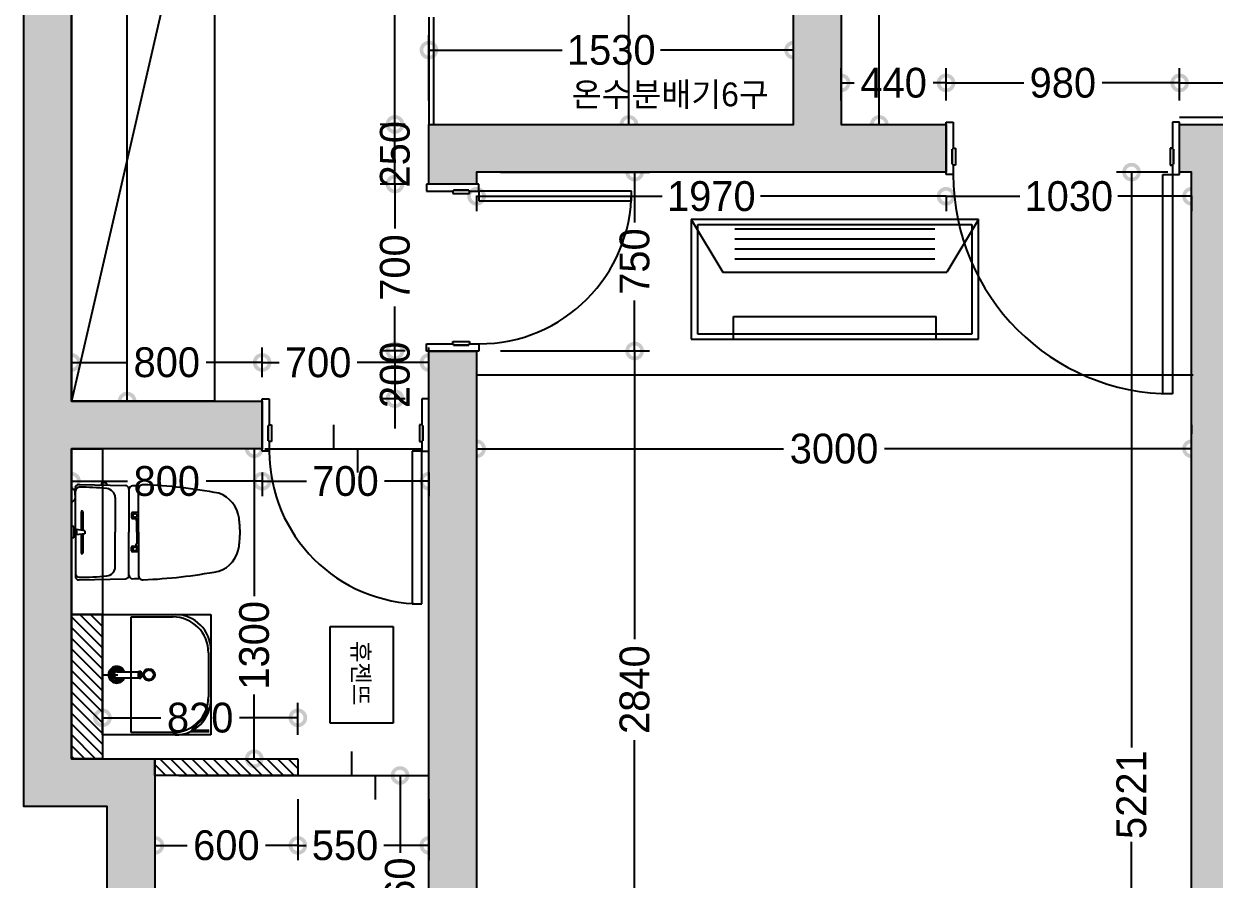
# Model space of a CAD drawing. Header units: millimetres. Extents: x 43335 to 261478, y -4312 to 41218.
# Drawn here: x 181901 to 186896, y 1235 to 4822 of the extents above; entities that cross this region are included whole.
import ezdxf

# ---------------------------------------------------------------- set-up
doc = ezdxf.new("R2010")
doc.units = ezdxf.units.MM
doc.layers.add('S-DIM', color=7, linetype='Continuous')
doc.layers.add('인테리어_해치_벽체', color=8, linetype='Continuous')
doc.styles.add('스타일1', font='HANDotum.ttf')
doc.styles.add('코레일둥고', font='HANDotum.ttf')
doc.dimstyles.new('50', dxfattribs={"dimscale": 50, "dimtxt": 2.5, "dimasz": 2.5, "dimexe": 1.25, "dimexo": 2, "dimtad": 0, "dimdec": 0, "dimtxsty": '스타일1', "dimblk": 'DOTSMALL', "dimcen": 2.5, "dimclrd": 1, "dimclre": 1, "dimclrt": 2, "dimadec": 0, "dimazin": 0, "dimtfac": 1, "dimtdec": 0, "dimtix": 1, "dimtmove": 0, "dimatfit": 3, "dimldrblk": 'DOTSMALL', "dimfxl": 1.25, "dimarcsym": 0})

# ---------------------------------------------------------------- blocks, each defined once
blk = doc.blocks.new('_DOTSMALL')
at = {"color": 0, "linetype": 'ByBlock', "const_width": 0.5}
blk.add_lwpolyline([(-0.0625, 0, 1), (0.0625, 0, 1)], format="xyb", close=True, dxfattribs=at)
blk = doc.blocks.new('*D687')
at = {"layer": 'Defpoints', "color": 0, "transparency": 16777216}
for p in [(184244.7, 5749.6), (184439.7, 5749.6), (184244.7, 4399.6)]:
    blk.add_point(p, dxfattribs=at)
at = {"layer": 'S-DIM', "color": 1, "lineweight": -2, "transparency": 16777216}
for p, q in [((184344.7, 5749.6), (184502.2, 5749.6)), ((184439.7, 5749.6), (184439.7, 5280.6)), ((184439.7, 4399.6), (184439.7, 4868.6)), ((184344.7, 4399.6), (184502.2, 4399.6))]:
    blk.add_line(p, q, dxfattribs=at)
at = {"layer": 'S-DIM', "color": 1, "lineweight": -2, "transparency": 16777216, "xscale": 125, "yscale": 125, "zscale": 125}
for p, rotation in [((184439.7, 5749.6), 90), ((184439.7, 4399.6), 270)]:
    blk.add_blockref('_DOTSMALL', p, dxfattribs=dict(at, rotation=rotation))
at = {"layer": 'S-DIM', "color": 2, "transparency": 16777216, "insert": (184439.7, 5074.6), "char_height": 125, "attachment_point": 5, "rotation": 90, "style": '스타일1'}
blk.add_mtext('1350', dxfattribs=at)
blk = doc.blocks.new('*D688')
at = {"layer": 'Defpoints', "color": 0, "transparency": 16777216}
for p in [(183800.5, 3039.6), (183800.5, 3039.6), (186800.5, 3039.6)]:
    blk.add_point(p, dxfattribs=at)
at = {"layer": 'S-DIM', "color": 1, "lineweight": -2, "transparency": 16777216}
for p, q in [((183800.5, 3139.6), (183800.5, 3102.1)), ((186800.5, 3139.6), (186800.5, 3102.1)), ((183800.5, 3039.6), (185088.8, 3039.6)), ((186800.5, 3039.6), (185512.2, 3039.6))]:
    blk.add_line(p, q, dxfattribs=at)
at = {"layer": 'S-DIM', "color": 1, "lineweight": -2, "transparency": 16777216, "xscale": 125, "yscale": 125, "zscale": 125, "rotation": 180}
blk.add_blockref('_DOTSMALL', (183800.5, 3039.6), dxfattribs=at)
at = {"layer": 'S-DIM', "color": 1, "lineweight": -2, "transparency": 16777216, "xscale": 125, "yscale": 125, "zscale": 125}
blk.add_blockref('_DOTSMALL', (186800.5, 3039.6), dxfattribs=at)
at = {"layer": 'S-DIM', "color": 2, "transparency": 16777216, "insert": (185300.5, 3039.6), "char_height": 125, "attachment_point": 5, "style": '스타일1'}
blk.add_mtext('3000', dxfattribs=at)
blk = doc.blocks.new('*D708')
at = {"layer": 'Defpoints', "color": 0, "transparency": 16777216}
for p in [(185330.5, 5739.6), (185330.5, 4399.6), (185490.2, 4399.6)]:
    blk.add_point(p, dxfattribs=at)
at = {"layer": 'S-DIM', "color": 1, "lineweight": -2, "transparency": 16777216}
for p, q in [((185430.5, 5739.6), (185552.7, 5739.6)), ((185490.2, 5739.6), (185490.2, 5275.6)), ((185490.2, 4399.6), (185490.2, 4863.6)), ((185430.5, 4399.6), (185552.7, 4399.6))]:
    blk.add_line(p, q, dxfattribs=at)
at = {"layer": 'S-DIM', "color": 1, "lineweight": -2, "transparency": 16777216, "xscale": 125, "yscale": 125, "zscale": 125}
for p, rotation in [((185490.2, 5739.6), 90), ((185490.2, 4399.6), 270)]:
    blk.add_blockref('_DOTSMALL', p, dxfattribs=dict(at, rotation=rotation))
at = {"layer": 'S-DIM', "color": 2, "transparency": 16777216, "insert": (185490.2, 5069.6), "char_height": 125, "attachment_point": 5, "rotation": 90, "style": '스타일1'}
blk.add_mtext('1340', dxfattribs=at)
blk = doc.blocks.new('*D709')
at = {"layer": 'Defpoints', "color": 0, "transparency": 16777216}
for p in [(185770.5, 4573.8), (185330.5, 4399.6), (185770.5, 4399.6)]:
    blk.add_point(p, dxfattribs=at)
at = {"layer": 'S-DIM', "color": 1, "lineweight": -2, "transparency": 16777216}
for p, q in [((185330.5, 4499.6), (185330.5, 4636.3)), ((185770.5, 4499.6), (185770.5, 4636.3)), ((185330.5, 4573.8), (185384.8, 4573.8)), ((185770.5, 4573.8), (185716.2, 4573.8))]:
    blk.add_line(p, q, dxfattribs=at)
at = {"layer": 'S-DIM', "color": 1, "lineweight": -2, "transparency": 16777216, "xscale": 125, "yscale": 125, "zscale": 125, "rotation": 180}
blk.add_blockref('_DOTSMALL', (185330.5, 4573.8), dxfattribs=at)
at = {"layer": 'S-DIM', "color": 1, "lineweight": -2, "transparency": 16777216, "xscale": 125, "yscale": 125, "zscale": 125}
blk.add_blockref('_DOTSMALL', (185770.5, 4573.8), dxfattribs=at)
at = {"layer": 'S-DIM', "color": 2, "transparency": 16777216, "insert": (185550.5, 4573.8), "char_height": 125, "attachment_point": 5, "style": '스타일1'}
blk.add_mtext('440', dxfattribs=at)
blk = doc.blocks.new('*D710')
at = {"layer": 'Defpoints', "color": 0, "transparency": 16777216}
for p in [(186750.5, 4573.8), (185770.5, 4399.6), (186750.5, 4399.6)]:
    blk.add_point(p, dxfattribs=at)
at = {"layer": 'S-DIM', "color": 1, "lineweight": -2, "transparency": 16777216}
for p, q in [((185770.5, 4499.6), (185770.5, 4636.3)), ((186750.5, 4499.6), (186750.5, 4636.3)), ((185770.5, 4573.8), (186096.3, 4573.8)), ((186750.5, 4573.8), (186424.8, 4573.8))]:
    blk.add_line(p, q, dxfattribs=at)
at = {"layer": 'S-DIM', "color": 1, "lineweight": -2, "transparency": 16777216, "xscale": 125, "yscale": 125, "zscale": 125, "rotation": 180}
blk.add_blockref('_DOTSMALL', (185770.5, 4573.8), dxfattribs=at)
at = {"layer": 'S-DIM', "color": 1, "lineweight": -2, "transparency": 16777216, "xscale": 125, "yscale": 125, "zscale": 125}
blk.add_blockref('_DOTSMALL', (186750.5, 4573.8), dxfattribs=at)
at = {"layer": 'S-DIM', "color": 2, "transparency": 16777216, "insert": (186260.5, 4573.8), "char_height": 125, "attachment_point": 5, "style": '스타일1'}
blk.add_mtext('980', dxfattribs=at)
blk = doc.blocks.new('*D711')
at = {"layer": 'Defpoints', "color": 0, "transparency": 16777216}
for p in [(189300.5, 4573.8), (186750.5, 4399.6), (189300.5, 4399.6)]:
    blk.add_point(p, dxfattribs=at)
at = {"layer": 'S-DIM', "color": 1, "lineweight": -2, "transparency": 16777216}
for p, q in [((186750.5, 4499.6), (186750.5, 4636.3)), ((189300.5, 4499.6), (189300.5, 4636.3)), ((186750.5, 4573.8), (187814.2, 4573.8)), ((189300.5, 4573.8), (188236.9, 4573.8))]:
    blk.add_line(p, q, dxfattribs=at)
at = {"layer": 'S-DIM', "color": 1, "lineweight": -2, "transparency": 16777216, "xscale": 125, "yscale": 125, "zscale": 125, "rotation": 180}
blk.add_blockref('_DOTSMALL', (186750.5, 4573.8), dxfattribs=at)
at = {"layer": 'S-DIM', "color": 1, "lineweight": -2, "transparency": 16777216, "xscale": 125, "yscale": 125, "zscale": 125}
blk.add_blockref('_DOTSMALL', (189300.5, 4573.8), dxfattribs=at)
at = {"layer": 'S-DIM', "color": 2, "transparency": 16777216, "insert": (188025.5, 4573.8), "char_height": 125, "attachment_point": 5, "style": '스타일1'}
blk.add_mtext('2550', dxfattribs=at)
blk = doc.blocks.new('*D723')
at = {"layer": 'Defpoints', "color": 0, "transparency": 16777216}
for p in [(183800.5, 4199.6), (185770.5, 4199.6), (185770.5, 4098.4)]:
    blk.add_point(p, dxfattribs=at)
at = {"layer": 'S-DIM', "color": 1, "lineweight": -2, "transparency": 16777216}
for p, q in [((183800.5, 4099.6), (183800.5, 4035.9)), ((183800.5, 4098.4), (184579.5, 4098.4)), ((185770.5, 4098.4), (184991.5, 4098.4)), ((185770.5, 4099.6), (185770.5, 4035.9))]:
    blk.add_line(p, q, dxfattribs=at)
at = {"layer": 'S-DIM', "color": 1, "lineweight": -2, "transparency": 16777216, "xscale": 125, "yscale": 125, "zscale": 125, "rotation": 180}
blk.add_blockref('_DOTSMALL', (183800.5, 4098.4), dxfattribs=at)
at = {"layer": 'S-DIM', "color": 1, "lineweight": -2, "transparency": 16777216, "xscale": 125, "yscale": 125, "zscale": 125}
blk.add_blockref('_DOTSMALL', (185770.5, 4098.4), dxfattribs=at)
at = {"layer": 'S-DIM', "color": 2, "transparency": 16777216, "insert": (184785.5, 4098.4), "char_height": 125, "attachment_point": 5, "style": '스타일1'}
blk.add_mtext('1970', dxfattribs=at)
blk = doc.blocks.new('*D724')
at = {"layer": 'Defpoints', "color": 0, "transparency": 16777216}
for p in [(185770.5, 4199.6), (186800.5, 4199.6), (186800.5, 4098.4)]:
    blk.add_point(p, dxfattribs=at)
at = {"layer": 'S-DIM', "color": 1, "lineweight": -2, "transparency": 16777216}
for p, q in [((185770.5, 4099.6), (185770.5, 4035.9)), ((185770.5, 4098.4), (186079.5, 4098.4)), ((186800.5, 4098.4), (186491.5, 4098.4)), ((186800.5, 4099.6), (186800.5, 4035.9))]:
    blk.add_line(p, q, dxfattribs=at)
at = {"layer": 'S-DIM', "color": 1, "lineweight": -2, "transparency": 16777216, "xscale": 125, "yscale": 125, "zscale": 125, "rotation": 180}
blk.add_blockref('_DOTSMALL', (185770.5, 4098.4), dxfattribs=at)
at = {"layer": 'S-DIM', "color": 1, "lineweight": -2, "transparency": 16777216, "xscale": 125, "yscale": 125, "zscale": 125}
blk.add_blockref('_DOTSMALL', (186800.5, 4098.4), dxfattribs=at)
at = {"layer": 'S-DIM', "color": 2, "transparency": 16777216, "insert": (186285.5, 4098.4), "char_height": 125, "attachment_point": 5, "style": '스타일1'}
blk.add_mtext('1030', dxfattribs=at)
blk = doc.blocks.new('*D728')
at = {"layer": 'Defpoints', "color": 0, "transparency": 16777216}
for p in [(183800.5, 3449.6), (183800.5, 609.6), (184463.7, 609.6)]:
    blk.add_point(p, dxfattribs=at)
at = {"layer": 'S-DIM', "color": 1, "lineweight": -2, "transparency": 16777216}
for p, q in [((183900.5, 3449.6), (184526.2, 3449.6)), ((184463.7, 3449.6), (184463.7, 2240.9)), ((184463.7, 609.6), (184463.7, 1818.2)), ((183900.5, 609.6), (184526.2, 609.6))]:
    blk.add_line(p, q, dxfattribs=at)
at = {"layer": 'S-DIM', "color": 1, "lineweight": -2, "transparency": 16777216, "xscale": 125, "yscale": 125, "zscale": 125}
for p, rotation in [((184463.7, 3449.6), 90), ((184463.7, 609.6), 270)]:
    blk.add_blockref('_DOTSMALL', p, dxfattribs=dict(at, rotation=rotation))
at = {"layer": 'S-DIM', "color": 2, "transparency": 16777216, "insert": (184463.7, 2029.6), "char_height": 125, "attachment_point": 5, "rotation": 90, "style": '스타일1'}
blk.add_mtext('2840', dxfattribs=at)
blk = doc.blocks.new('*D730')
at = {"layer": 'Defpoints', "color": 0, "transparency": 16777216}
for p in [(183800.5, 4199.6), (183800.5, 3449.6), (184463.7, 3449.6)]:
    blk.add_point(p, dxfattribs=at)
at = {"layer": 'S-DIM', "color": 1, "lineweight": -2, "transparency": 16777216}
for p, q in [((183900.5, 4199.6), (184526.2, 4199.6)), ((184463.7, 4199.6), (184463.7, 3988.4)), ((184463.7, 3449.6), (184463.7, 3660.7)), ((183900.5, 3449.6), (184526.2, 3449.6))]:
    blk.add_line(p, q, dxfattribs=at)
at = {"layer": 'S-DIM', "color": 1, "lineweight": -2, "transparency": 16777216, "xscale": 125, "yscale": 125, "zscale": 125}
for p, rotation in [((184463.7, 4199.6), 90), ((184463.7, 3449.6), 270)]:
    blk.add_blockref('_DOTSMALL', p, dxfattribs=dict(at, rotation=rotation))
at = {"layer": 'S-DIM', "color": 2, "transparency": 16777216, "insert": (184463.7, 3824.6), "char_height": 125, "attachment_point": 5, "rotation": 90, "style": '스타일1'}
blk.add_mtext('750', dxfattribs=at)
blk = doc.blocks.new('*D731')
at = {"layer": 'Defpoints', "color": 0, "transparency": 16777216}
for p in [(186548.7, 4199.6), (186800.5, 4199.6), (186800.5, -1021.6)]:
    blk.add_point(p, dxfattribs=at)
at = {"layer": 'S-DIM', "color": 1, "lineweight": -2, "transparency": 16777216}
for p, q in [((186700.5, 4199.6), (186486.2, 4199.6)), ((186548.7, 4199.6), (186548.7, 1787)), ((186548.7, -1021.6), (186548.7, 1391)), ((186700.5, -1021.6), (186486.2, -1021.6))]:
    blk.add_line(p, q, dxfattribs=at)
at = {"layer": 'S-DIM', "color": 1, "lineweight": -2, "transparency": 16777216, "xscale": 125, "yscale": 125, "zscale": 125}
for p, rotation in [((186548.7, 4199.6), 90), ((186548.7, -1021.6), 270)]:
    blk.add_blockref('_DOTSMALL', p, dxfattribs=dict(at, rotation=rotation))
at = {"layer": 'S-DIM', "color": 2, "transparency": 16777216, "insert": (186548.7, 1589), "char_height": 125, "attachment_point": 5, "rotation": 90, "style": '스타일1'}
blk.add_mtext('5221', dxfattribs=at)
blk = doc.blocks.new('*D787')
at = {"layer": 'Defpoints', "color": 0, "transparency": 16777216}
for p in [(185130.5, 4711.5), (183600.5, 4399.6), (185130.5, 4399.6)]:
    blk.add_point(p, dxfattribs=at)
at = {"layer": 'S-DIM', "color": 1, "lineweight": -2, "transparency": 16777216}
for p, q in [((183600.5, 4499.6), (183600.5, 4774)), ((185130.5, 4499.6), (185130.5, 4774)), ((183600.5, 4711.5), (184159.5, 4711.5)), ((185130.5, 4711.5), (184571.5, 4711.5))]:
    blk.add_line(p, q, dxfattribs=at)
at = {"layer": 'S-DIM', "color": 1, "lineweight": -2, "transparency": 16777216, "xscale": 125, "yscale": 125, "zscale": 125, "rotation": 180}
blk.add_blockref('_DOTSMALL', (183600.5, 4711.5), dxfattribs=at)
at = {"layer": 'S-DIM', "color": 1, "lineweight": -2, "transparency": 16777216, "xscale": 125, "yscale": 125, "zscale": 125}
blk.add_blockref('_DOTSMALL', (185130.5, 4711.5), dxfattribs=at)
at = {"layer": 'S-DIM', "color": 2, "transparency": 16777216, "insert": (184365.5, 4711.5), "char_height": 125, "attachment_point": 5, "style": '스타일1'}
blk.add_mtext('1530', dxfattribs=at)
blk = doc.blocks.new('*D739')
at = {"layer": 'Defpoints', "color": 0, "transparency": 16777216}
for p in [(182812.4, 3039.6), (182812.4, 1739.6), (182867.5, 1739.6)]:
    blk.add_point(p, dxfattribs=at)
at = {"layer": 'S-DIM', "color": 1, "lineweight": -2, "transparency": 16777216}
for p, q in [((182867.5, 3039.6), (182867.5, 2421.3)), ((182912.4, 3039.6), (182930, 3039.6)), ((182867.5, 1739.6), (182867.5, 2009.3)), ((182912.4, 1739.6), (182930, 1739.6))]:
    blk.add_line(p, q, dxfattribs=at)
at = {"layer": 'S-DIM', "color": 1, "lineweight": -2, "transparency": 16777216, "xscale": 125, "yscale": 125, "zscale": 125}
for p, rotation in [((182867.5, 3039.6), 90), ((182867.5, 1739.6), 270)]:
    blk.add_blockref('_DOTSMALL', p, dxfattribs=dict(at, rotation=rotation))
at = {"layer": 'S-DIM', "color": 2, "transparency": 16777216, "insert": (182867.5, 2215.3), "char_height": 125, "attachment_point": 5, "rotation": 90, "style": '스타일1'}
blk.add_mtext('1300', dxfattribs=at)
blk = doc.blocks.new('*D788')
at = {"layer": 'Defpoints', "color": 0, "transparency": 16777216}
for p in [(182100.5, 3039.6), (182900.5, 3039.6), (182900.5, 2903.6)]:
    blk.add_point(p, dxfattribs=at)
at = {"layer": 'S-DIM', "color": 1, "lineweight": -2, "transparency": 16777216}
for p, q in [((182100.5, 2939.6), (182100.5, 2841.1)), ((182100.5, 2903.6), (182335.4, 2903.6)), ((182900.5, 2903.6), (182665.6, 2903.6)), ((182900.5, 2939.6), (182900.5, 2841.1))]:
    blk.add_line(p, q, dxfattribs=at)
at = {"layer": 'S-DIM', "color": 1, "lineweight": -2, "transparency": 16777216, "xscale": 125, "yscale": 125, "zscale": 125, "rotation": 180}
blk.add_blockref('_DOTSMALL', (182100.5, 2903.6), dxfattribs=at)
at = {"layer": 'S-DIM', "color": 1, "lineweight": -2, "transparency": 16777216, "xscale": 125, "yscale": 125, "zscale": 125}
blk.add_blockref('_DOTSMALL', (182900.5, 2903.6), dxfattribs=at)
at = {"layer": 'S-DIM', "color": 2, "transparency": 16777216, "insert": (182500.5, 2903.6), "char_height": 125, "attachment_point": 5, "style": '스타일1'}
blk.add_mtext('800', dxfattribs=at)
blk = doc.blocks.new('*D740')
at = {"layer": 'Defpoints', "color": 0, "transparency": 16777216}
for p in [(182900.5, 3039.6), (183600.5, 3039.6), (183600.5, 2903.6)]:
    blk.add_point(p, dxfattribs=at)
at = {"layer": 'S-DIM', "color": 1, "lineweight": -2, "transparency": 16777216}
for p, q in [((182900.5, 2939.6), (182900.5, 2841.1)), ((182900.5, 2903.6), (183086.7, 2903.6)), ((183600.5, 2903.6), (183414.3, 2903.6)), ((183600.5, 2939.6), (183600.5, 2841.1))]:
    blk.add_line(p, q, dxfattribs=at)
at = {"layer": 'S-DIM', "color": 1, "lineweight": -2, "transparency": 16777216, "xscale": 125, "yscale": 125, "zscale": 125, "rotation": 180}
blk.add_blockref('_DOTSMALL', (182900.5, 2903.6), dxfattribs=at)
at = {"layer": 'S-DIM', "color": 1, "lineweight": -2, "transparency": 16777216, "xscale": 125, "yscale": 125, "zscale": 125}
blk.add_blockref('_DOTSMALL', (183600.5, 2903.6), dxfattribs=at)
at = {"layer": 'S-DIM', "color": 2, "transparency": 16777216, "insert": (183250.5, 2903.6), "char_height": 125, "attachment_point": 5, "style": '스타일1'}
blk.add_mtext('700', dxfattribs=at)
blk = doc.blocks.new('*D741')
at = {"layer": 'Defpoints', "color": 0, "transparency": 16777216}
for p in [(182450.5, 1669.6), (183050.5, 1669.6), (183050.5, 1376.4)]:
    blk.add_point(p, dxfattribs=at)
at = {"layer": 'S-DIM', "color": 1, "lineweight": -2, "transparency": 16777216}
for p, q in [((182450.5, 1569.6), (182450.5, 1313.9)), ((183050.5, 1569.6), (183050.5, 1313.9)), ((182450.5, 1376.4), (182586.2, 1376.4)), ((183050.5, 1376.4), (182914.9, 1376.4))]:
    blk.add_line(p, q, dxfattribs=at)
at = {"layer": 'S-DIM', "color": 1, "lineweight": -2, "transparency": 16777216, "xscale": 125, "yscale": 125, "zscale": 125, "rotation": 180}
blk.add_blockref('_DOTSMALL', (182450.5, 1376.4), dxfattribs=at)
at = {"layer": 'S-DIM', "color": 1, "lineweight": -2, "transparency": 16777216, "xscale": 125, "yscale": 125, "zscale": 125}
blk.add_blockref('_DOTSMALL', (183050.5, 1376.4), dxfattribs=at)
at = {"layer": 'S-DIM', "color": 2, "transparency": 16777216, "insert": (182750.5, 1376.4), "char_height": 125, "attachment_point": 5, "style": '스타일1'}
blk.add_mtext('600', dxfattribs=at)
blk = doc.blocks.new('*D742')
at = {"layer": 'Defpoints', "color": 0, "transparency": 16777216}
for p in [(183050.5, 1669.6), (183600.5, 1669.6), (183600.5, 1376.4)]:
    blk.add_point(p, dxfattribs=at)
at = {"layer": 'S-DIM', "color": 1, "lineweight": -2, "transparency": 16777216}
for p, q in [((183050.5, 1569.6), (183050.5, 1313.9)), ((183600.5, 1569.6), (183600.5, 1313.9)), ((183050.5, 1376.4), (183085.2, 1376.4)), ((183600.5, 1376.4), (183411.7, 1376.4))]:
    blk.add_line(p, q, dxfattribs=at)
at = {"layer": 'S-DIM', "color": 1, "lineweight": -2, "transparency": 16777216, "xscale": 125, "yscale": 125, "zscale": 125, "rotation": 180}
blk.add_blockref('_DOTSMALL', (183050.5, 1376.4), dxfattribs=at)
at = {"layer": 'S-DIM', "color": 1, "lineweight": -2, "transparency": 16777216, "xscale": 125, "yscale": 125, "zscale": 125}
blk.add_blockref('_DOTSMALL', (183600.5, 1376.4), dxfattribs=at)
at = {"layer": 'S-DIM', "color": 2, "transparency": 16777216, "insert": (183248.4, 1376.4), "char_height": 125, "attachment_point": 5, "style": '스타일1'}
blk.add_mtext('550', dxfattribs=at)
blk = doc.blocks.new('*D743')
at = {"layer": 'Defpoints', "color": 0, "transparency": 16777216}
for p in [(182450.5, 1669.6), (182450.5, 609.6), (183479.2, 609.6)]:
    blk.add_point(p, dxfattribs=at)
at = {"layer": 'S-DIM', "color": 1, "lineweight": -2, "transparency": 16777216}
for p, q in [((182550.5, 1669.6), (183541.7, 1669.6)), ((183479.2, 1669.6), (183479.2, 1345.6)), ((183479.2, 609.6), (183479.2, 933.6)), ((182550.5, 609.6), (183541.7, 609.6))]:
    blk.add_line(p, q, dxfattribs=at)
at = {"layer": 'S-DIM', "color": 1, "lineweight": -2, "transparency": 16777216, "xscale": 125, "yscale": 125, "zscale": 125}
for p, rotation in [((183479.2, 1669.6), 90), ((183479.2, 609.6), 270)]:
    blk.add_blockref('_DOTSMALL', p, dxfattribs=dict(at, rotation=rotation))
at = {"layer": 'S-DIM', "color": 2, "transparency": 16777216, "insert": (183479.2, 1139.6), "char_height": 125, "attachment_point": 5, "rotation": 90, "style": '스타일1'}
blk.add_mtext('1060', dxfattribs=at)
blk = doc.blocks.new('*D744')
at = {"layer": 'Defpoints', "color": 0, "transparency": 16777216}
for p in [(183600.5, 4149.6), (183458, 3449.6), (183600.5, 3449.6)]:
    blk.add_point(p, dxfattribs=at)
at = {"layer": 'S-DIM', "color": 1, "lineweight": -2, "transparency": 16777216}
for p, q in [((183500.5, 4149.6), (183395.5, 4149.6)), ((183458, 4149.6), (183458, 3963.4)), ((183458, 3449.6), (183458, 3635.7)), ((183500.5, 3449.6), (183395.5, 3449.6))]:
    blk.add_line(p, q, dxfattribs=at)
at = {"layer": 'S-DIM', "color": 1, "lineweight": -2, "transparency": 16777216, "xscale": 125, "yscale": 125, "zscale": 125}
for p, rotation in [((183458, 4149.6), 90), ((183458, 3449.6), 270)]:
    blk.add_blockref('_DOTSMALL', p, dxfattribs=dict(at, rotation=rotation))
at = {"layer": 'S-DIM', "color": 2, "transparency": 16777216, "insert": (183458, 3799.6), "char_height": 125, "attachment_point": 5, "rotation": 90, "style": '스타일1'}
blk.add_mtext('700', dxfattribs=at)
blk = doc.blocks.new('*D745')
at = {"layer": 'Defpoints', "color": 0, "transparency": 16777216}
for p in [(183600.5, 3449.6), (183458, 3249.6), (183600.5, 3249.6)]:
    blk.add_point(p, dxfattribs=at)
at = {"layer": 'S-DIM', "color": 1, "lineweight": -2, "transparency": 16777216}
for p, q in [((183458, 3449.6), (183458, 3574.6)), ((183500.5, 3449.6), (183395.5, 3449.6)), ((183458, 3449.6), (183458, 3249.6)), ((183500.5, 3249.6), (183395.5, 3249.6)), ((183458, 3249.6), (183458, 3124.6))]:
    blk.add_line(p, q, dxfattribs=at)
at = {"layer": 'S-DIM', "color": 1, "lineweight": -2, "transparency": 16777216, "xscale": 125, "yscale": 125, "zscale": 125}
for p, rotation in [((183458, 3449.6), 270), ((183458, 3249.6), 90)]:
    blk.add_blockref('_DOTSMALL', p, dxfattribs=dict(at, rotation=rotation))
at = {"layer": 'S-DIM', "color": 2, "transparency": 16777216, "insert": (183458, 3349.6), "char_height": 125, "attachment_point": 5, "rotation": 90, "style": '스타일1'}
blk.add_mtext('200', dxfattribs=at)
blk = doc.blocks.new('*D746')
at = {"layer": 'Defpoints', "color": 0, "transparency": 16777216}
for p in [(183600.5, 3401.2), (182900.5, 3239.6), (183600.5, 3239.6)]:
    blk.add_point(p, dxfattribs=at)
at = {"layer": 'S-DIM', "color": 1, "lineweight": -2, "transparency": 16777216}
for p, q in [((182900.5, 3339.6), (182900.5, 3463.7)), ((183600.5, 3339.6), (183600.5, 3463.7)), ((182900.5, 3401.2), (182971.8, 3401.2)), ((183600.5, 3401.2), (183299.5, 3401.2))]:
    blk.add_line(p, q, dxfattribs=at)
at = {"layer": 'S-DIM', "color": 1, "lineweight": -2, "transparency": 16777216, "xscale": 125, "yscale": 125, "zscale": 125, "rotation": 180}
blk.add_blockref('_DOTSMALL', (182900.5, 3401.2), dxfattribs=at)
at = {"layer": 'S-DIM', "color": 1, "lineweight": -2, "transparency": 16777216, "xscale": 125, "yscale": 125, "zscale": 125}
blk.add_blockref('_DOTSMALL', (183600.5, 3401.2), dxfattribs=at)
at = {"layer": 'S-DIM', "color": 2, "transparency": 16777216, "insert": (183135.7, 3401.2), "char_height": 125, "attachment_point": 5, "style": '스타일1'}
blk.add_mtext('700', dxfattribs=at)
blk = doc.blocks.new('*D747')
at = {"layer": 'Defpoints', "color": 0, "transparency": 16777216}
for p in [(183458, 4399.6), (183600.5, 4399.6), (183600.5, 4149.6)]:
    blk.add_point(p, dxfattribs=at)
at = {"layer": 'S-DIM', "color": 1, "lineweight": -2, "transparency": 16777216}
for p, q in [((183458, 4399.6), (183458, 4524.6)), ((183500.5, 4399.6), (183395.5, 4399.6)), ((183458, 4149.6), (183458, 4399.6)), ((183500.5, 4149.6), (183395.5, 4149.6)), ((183458, 4149.6), (183458, 4024.6))]:
    blk.add_line(p, q, dxfattribs=at)
at = {"layer": 'S-DIM', "color": 1, "lineweight": -2, "transparency": 16777216, "xscale": 125, "yscale": 125, "zscale": 125}
for p, rotation in [((183458, 4399.6), 270), ((183458, 4149.6), 90)]:
    blk.add_blockref('_DOTSMALL', p, dxfattribs=dict(at, rotation=rotation))
at = {"layer": 'S-DIM', "color": 2, "transparency": 16777216, "insert": (183458, 4274.6), "char_height": 125, "attachment_point": 5, "rotation": 90, "style": '스타일1'}
blk.add_mtext('250', dxfattribs=at)
blk = doc.blocks.new('*D789')
at = {"layer": 'Defpoints', "color": 0, "transparency": 16777216}
for p in [(183458, 5749.6), (183600.5, 5749.6), (183600.5, 4399.6)]:
    blk.add_point(p, dxfattribs=at)
at = {"layer": 'S-DIM', "color": 1, "lineweight": -2, "transparency": 16777216}
for p, q in [((183500.5, 5749.6), (183395.5, 5749.6)), ((183458, 5749.6), (183458, 5280.6)), ((183458, 4399.6), (183458, 4868.6)), ((183500.5, 4399.6), (183395.5, 4399.6))]:
    blk.add_line(p, q, dxfattribs=at)
at = {"layer": 'S-DIM', "color": 1, "lineweight": -2, "transparency": 16777216, "xscale": 125, "yscale": 125, "zscale": 125}
for p, rotation in [((183458, 5749.6), 90), ((183458, 4399.6), 270)]:
    blk.add_blockref('_DOTSMALL', p, dxfattribs=dict(at, rotation=rotation))
at = {"layer": 'S-DIM', "color": 2, "transparency": 16777216, "insert": (183458, 5074.6), "char_height": 125, "attachment_point": 5, "rotation": 90, "style": '스타일1'}
blk.add_mtext('1350', dxfattribs=at)
blk = doc.blocks.new('*D773')
at = {"layer": 'Defpoints', "color": 0, "transparency": 16777216}
for p in [(182230.5, 1911.3), (182230.5, 1739.6), (183050.5, 1739.6)]:
    blk.add_point(p, dxfattribs=at)
at = {"layer": 'S-DIM', "color": 1, "lineweight": -2, "transparency": 16777216}
for p, q in [((182230.5, 1839.6), (182230.5, 1973.8)), ((183050.5, 1839.6), (183050.5, 1973.8)), ((182230.5, 1911.3), (182475.4, 1911.3)), ((183050.5, 1911.3), (182805.6, 1911.3))]:
    blk.add_line(p, q, dxfattribs=at)
at = {"layer": 'S-DIM', "color": 1, "lineweight": -2, "transparency": 16777216, "xscale": 125, "yscale": 125, "zscale": 125, "rotation": 180}
blk.add_blockref('_DOTSMALL', (182230.5, 1911.3), dxfattribs=at)
at = {"layer": 'S-DIM', "color": 1, "lineweight": -2, "transparency": 16777216, "xscale": 125, "yscale": 125, "zscale": 125}
blk.add_blockref('_DOTSMALL', (183050.5, 1911.3), dxfattribs=at)
at = {"layer": 'S-DIM', "color": 2, "transparency": 16777216, "insert": (182640.5, 1911.3), "char_height": 125, "attachment_point": 5, "style": '스타일1'}
blk.add_mtext('820', dxfattribs=at)
blk = doc.blocks.new('*D812')
at = {"layer": 'Defpoints', "color": 0, "transparency": 16777216}
for p in [(182100.5, 9888.6), (182100.5, 3239.6), (182334, 3239.6)]:
    blk.add_point(p, dxfattribs=at)
at = {"layer": 'S-DIM', "color": 1, "lineweight": -2, "transparency": 16777216}
for p, q in [((182200.5, 9888.6), (182396.5, 9888.6)), ((182334, 9888.6), (182334, 6775.8)), ((182334, 3239.6), (182334, 6352.3)), ((182200.5, 3239.6), (182396.5, 3239.6))]:
    blk.add_line(p, q, dxfattribs=at)
at = {"layer": 'S-DIM', "color": 1, "lineweight": -2, "transparency": 16777216, "xscale": 125, "yscale": 125, "zscale": 125}
for p, rotation in [((182334, 9888.6), 90), ((182334, 3239.6), 270)]:
    blk.add_blockref('_DOTSMALL', p, dxfattribs=dict(at, rotation=rotation))
at = {"layer": 'S-DIM', "color": 2, "transparency": 16777216, "insert": (182334, 6564.1), "char_height": 125, "attachment_point": 5, "rotation": 90, "style": '스타일1'}
blk.add_mtext('6649', dxfattribs=at)
blk = doc.blocks.new('*D813')
at = {"layer": 'Defpoints', "color": 0, "transparency": 16777216}
for p in [(182900.5, 3401.6), (182900.5, 3249.6), (182100.5, 3239.6)]:
    blk.add_point(p, dxfattribs=at)
at = {"layer": 'S-DIM', "color": 1, "lineweight": -2, "transparency": 16777216}
for p, q in [((182100.5, 3339.6), (182100.5, 3464.1)), ((182900.5, 3349.6), (182900.5, 3464.1)), ((182100.5, 3401.6), (182335.4, 3401.6)), ((182900.5, 3401.6), (182665.6, 3401.6))]:
    blk.add_line(p, q, dxfattribs=at)
at = {"layer": 'S-DIM', "color": 1, "lineweight": -2, "transparency": 16777216, "xscale": 125, "yscale": 125, "zscale": 125, "rotation": 180}
blk.add_blockref('_DOTSMALL', (182100.5, 3401.6), dxfattribs=at)
at = {"layer": 'S-DIM', "color": 1, "lineweight": -2, "transparency": 16777216, "xscale": 125, "yscale": 125, "zscale": 125}
blk.add_blockref('_DOTSMALL', (182900.5, 3401.6), dxfattribs=at)
at = {"layer": 'S-DIM', "color": 2, "transparency": 16777216, "insert": (182500.5, 3401.6), "char_height": 125, "attachment_point": 5, "style": '스타일1'}
blk.add_mtext('800', dxfattribs=at)
blk = doc.blocks.new('ahsiefsxe')
at = {"layer": '인테리어_해치_벽체'}
h = blk.add_hatch(color=256, dxfattribs=at)
h.dxf.hatch_style = 1
h.paths.add_polyline_path([(234402, 19138.4), (234402, 18858.4), (235352, 18858.4), (235352, 18783.4), (235462, 18783.4), (235462, 18655.9), (235662, 18655.9), (235662, 18984.3), (235552, 18984.3), (235552, 22677.4), (236842, 22677.4), (236842, 28282.4), (236022, 28282.4), (236022, 28177.4), (236642, 28177.4), (236642, 27032.4), (236012, 27032.4), (236012, 26807.4), (236642, 26807.4), (236642, 22877.4), (234602, 22877.4), (234602, 22677.4), (235352, 22677.4), (235352, 21318.4), (234052, 21318.4), (234052, 21118.4), (235352, 21118.4), (235352, 19338.4), (233152, 19338.4), (233152, 21118.4), (233252, 21118.4), (233252, 21318.4), (232952, 21318.4), (232952, 19338.4), (232597, 19338.4), (232597, 19138.4)])
h.paths.add_polyline_path([(225662, 28718.4), (225862, 28718.4), (225862, 28053.4), (225662, 28053.4)])
h.paths.add_polyline_path([(222352, 28153.4), (222352, 28053.4), (221452, 28053.4), (221452, 27032.4), (222762, 27032.4), (222762, 26807.4), (221452, 26807.4), (221452, 20158.4), (222252, 20158.4), (222252, 19958.4), (221452, 19958.4), (221452, 18658.4), (221802, 18658.4), (221802, 17528.4), (222127, 17528.4), (222127, 17328.4), (221602, 17328.4), (221602, 18458.4), (221252, 18458.4), (221252, 28153.4)])
h.paths.add_polyline_path([(223152, 20368.4), (223152, 17528.4), (223617, 17528.4), (223617, 17328.4), (223152, 17328.4), (223154.1, 15897.3), (223952, 15897.3), (223952, 15697.3), (222952, 15697.4), (222952, 17328.4), (222627, 17328.4), (222627, 17528.4), (222952, 17528.4), (222952, 20368.4)])
h.paths.add_polyline_path([(222952, 21068.4), (222952, 21318.4), (224482, 21318.4), (224482, 22668.4), (222807, 22668.4), (222807, 22868.4), (224682, 22868.4), (224682, 21318.4), (225122, 21318.4), (225122, 21118.4), (223152, 21118.4), (223152, 21068.4)])
h.paths.add_polyline_path([(235662, 17655.9), (235662, 17328.4), (234762.2, 17328.4), (234762.2, 17528.4), (235462, 17528.4), (235462, 17655.9)])
h.paths.add_polyline_path([(231762.2, 17528.4), (231762.2, 15698.4), (230962, 15698.4), (230962, 15898.4), (231562.2, 15898.4), (231562.2, 17328.4), (230962, 17328.4), (230962, 21318.4), (231162, 21318.4), (231162, 17528.4)])
h.paths.add_polyline_path([(228192, 17528.4), (228962, 17528.3), (228962, 17328.5), (228192, 17328.5)])
h.paths.add_polyline_path([(227692, 17328.5), (227112.2, 17328.5), (227112.2, 16798.4), (226342.2, 16798.4), (226342.2, 15798.4), (227262, 15798.4), (227262, 15938.4), (227362, 15938.4), (227362, 15698.4), (226152, 15697.3), (226152, 21118.4), (226102, 21118.4), (226102, 21318.4), (228522, 21318.4), (228522, 21118.4), (226352, 21118.4), (226352, 17528.4), (227692, 17528.4)])
h.paths.add_polyline_path([(233622, 22677.4), (233422, 22677.4), (233422, 28032.4), (233392, 28032.4), (233392, 28282.4), (233622, 28282.4)], flags=17)
h.paths.add_polyline_path([(230592, 26808.8), (230142, 26808.8), (230142, 27053.8), (230592, 27053.8), (230592, 28718.4), (230792, 28718.4), (230792, 27032.4), (231262, 27032.4), (231262, 26807.4), (230792, 26807.4), (230792, 22877.4), (232442, 22877.4), (232442, 22677.4), (230592, 22677.4)])
h.paths.add_polyline_path([(225662, 27032.4), (225662, 27353.4), (225862, 27353.4), (225862, 27053.8), (226312, 27053.8), (226312, 26808.8), (225862, 26808.8), (225862, 22668.4), (225662, 22668.4), (225662, 26807.4), (225262, 26807.4), (225262, 27032.4)])
for p, q in [((221452, 20158.4), (221452, 26807.4)), ((221452, 20158.4), (221452, 22757.4)), ((222052, 22757.4), (221452, 20158.4)), ((222052, 22757.4), (222052, 20158.4)), ((222052, 22757.4), (222052, 20158.4)), ((222952, 21768.4), (222952, 21318.4)), ((222972, 21318.4), (222972, 21768.4)), ((226102, 21348.4), (228652, 21348.4)), ((222952, 21318.4), (222972, 21318.4)), ((225122, 21108.4), (225122, 21328.4)), ((225122, 21328.4), (225152, 21328.4)), ((225152, 21328.4), (225152, 21215.4)), ((226102, 21328.4), (226072, 21328.4)), ((226072, 21328.4), (226072, 21215.4)), ((226102, 21108.4), (226102, 21328.4)), ((225147, 21151.4), (225147, 21215.4)), ((225147, 21215.4), (225152, 21215.4)), ((225152, 21215.4), (225147, 21215.4)), ((225147, 21215.4), (225147, 21151.4)), ((225152, 21215.4), (225152, 21218.4)), ((225152, 21218.4), (225162, 21218.4)), ((225162, 21218.4), (225162, 21148.4)), ((226072, 21218.4), (226062, 21218.4)), ((226062, 21218.4), (226062, 21148.4)), ((226072, 21215.4), (226072, 21218.4)), ((226077, 21215.4), (226072, 21215.4)), ((226072, 21215.4), (226077, 21215.4)), ((226077, 21151.4), (226077, 21215.4)), ((226077, 21215.4), (226077, 21151.4)), ((225152, 21151.4), (225147, 21151.4)), ((225147, 21151.4), (225152, 21151.4)), ((225152, 21148.4), (225152, 21151.4)), ((225152, 21151.4), (225152, 21108.4)), ((225162, 21148.4), (225152, 21148.4)), ((226062, 21148.4), (226072, 21148.4)), ((226072, 21151.4), (226077, 21151.4)), ((226072, 21148.4), (226072, 21151.4)), ((226077, 21151.4), (226072, 21151.4)), ((226072, 21151.4), (226072, 21108.4)), ((225152, 21108.4), (225122, 21108.4)), ((226032, 20188.4), (226032, 21108.4)), ((226032, 21108.4), (226072, 21108.4)), ((226072, 21108.4), (226102, 21108.4)), ((226072, 21108.4), (226072, 20188.4)), ((223162, 21068.4), (222942, 21068.4)), ((222942, 21068.4), (222942, 21038.4)), ((222942, 21038.4), (223055, 21038.4)), ((223055, 21038.4), (223052, 21038.4)), ((223052, 21038.4), (223052, 21028.4)), ((223119, 21043.4), (223055, 21043.4)), ((223055, 21043.4), (223055, 21038.4)), ((223055, 21038.4), (223055, 21043.4)), ((223055, 21043.4), (223119, 21043.4)), ((223119, 21038.4), (223119, 21043.4)), ((223119, 21043.4), (223119, 21038.4)), ((223122, 21038.4), (223119, 21038.4)), ((223119, 21038.4), (223162, 21038.4)), ((223122, 21028.4), (223122, 21038.4)), ((223162, 21038.4), (223162, 21068.4)), ((223802, 21038.4), (223162, 21038.4)), ((223162, 21038.4), (223162, 20998.4)), ((223802, 20998.4), (223802, 21038.4)), ((223052, 21028.4), (223122, 21028.4)), ((223162, 20998.4), (223802, 20998.4)), ((225257.8, 20920.4), (224052.8, 20920.4)), ((224052.8, 20920.4), (224052.8, 20418.4)), ((224052.8, 20920.4), (224185.4, 20699.5)), ((224080.3, 20439.4), (224080.3, 20899.4)), ((224080.3, 20899.4), (225230.3, 20899.4)), ((224235.5, 20881.1), (225075.1, 20881.1)), ((225257.8, 20920.4), (225125.3, 20699.5)), ((225230.3, 20899.4), (225230.3, 20439.4)), ((225257.8, 20418.4), (225257.8, 20920.4)), ((224235.5, 20839), (225075.1, 20839)), ((224235.5, 20796.9), (225075.1, 20796.9)), ((224235.5, 20754.8), (225075.1, 20754.8)), ((224185.4, 20699.5), (225125.3, 20699.5)), ((224230.1, 20418.4), (224230.1, 20513)), ((224230.1, 20513), (225080.5, 20513)), ((225080.5, 20418.4), (225080.5, 20513)), ((225230.3, 20439.4), (224080.3, 20439.4)), ((222942, 20368.4), (222942, 20398.4)), ((222942, 20398.4), (223055, 20398.4)), ((223052, 20398.4), (223052, 20408.4)), ((223052, 20408.4), (223122, 20408.4)), ((223055, 20398.4), (223052, 20398.4)), ((223055, 20393.4), (223055, 20398.4)), ((223055, 20398.4), (223055, 20393.4)), ((223119, 20393.4), (223055, 20393.4)), ((223055, 20393.4), (223119, 20393.4)), ((223119, 20398.4), (223119, 20393.4)), ((223122, 20398.4), (223119, 20398.4)), ((223119, 20393.4), (223119, 20398.4)), ((223119, 20398.4), (223162, 20398.4)), ((223122, 20408.4), (223122, 20398.4)), ((223162, 20398.4), (223162, 20368.4)), ((224052.8, 20418.4), (225257.8, 20418.4)), ((223162, 20368.4), (222942, 20368.4)), ((223152, 20268.4), (226158.6, 20268.4)), ((226072, 20188.4), (226032, 20188.4)), ((222052, 20158.4), (221452, 20158.4)), ((222052, 20158.4), (221452, 20158.4)), ((222252, 19948.4), (222252, 20168.4)), ((222252, 20168.4), (222282, 20168.4)), ((222282, 20168.4), (222282, 20055.4)), ((222952, 20168.4), (222922, 20168.4)), ((222922, 20168.4), (222922, 20055.4)), ((222952, 19948.4), (222952, 20168.4)), ((222277, 19991.4), (222277, 20055.4)), ((222277, 20055.4), (222282, 20055.4)), ((222282, 20055.4), (222277, 20055.4)), ((222277, 20055.4), (222277, 19991.4)), ((222282, 20055.4), (222282, 20058.4)), ((222282, 20058.4), (222292, 20058.4)), ((222292, 20058.4), (222292, 19988.4)), ((222552, 20058.4), (222552, 19958.4)), ((222922, 20058.4), (222912, 20058.4)), ((222912, 20058.4), (222912, 19988.4)), ((222922, 20055.4), (222922, 20058.4)), ((222927, 20055.4), (222922, 20055.4)), ((222922, 20055.4), (222927, 20055.4)), ((222927, 19991.4), (222927, 20055.4)), ((222927, 20055.4), (222927, 19991.4)), ((222282, 19991.4), (222277, 19991.4)), ((222277, 19991.4), (222282, 19991.4)), ((222282, 19988.4), (222282, 19991.4)), ((222282, 19991.4), (222282, 19948.4)), ((222292, 19988.4), (222282, 19988.4)), ((222912, 19988.4), (222922, 19988.4)), ((222922, 19991.4), (222927, 19991.4)), ((222922, 19988.4), (222922, 19991.4)), ((222927, 19991.4), (222922, 19991.4)), ((222922, 19991.4), (222922, 19948.4)), ((221452, 19263.4), (221452, 19958.4)), ((221452, 19958.4), (221582, 19958.4)), ((221582, 19958.4), (221582, 19263.4)), ((222252, 19958.4), (222252, 19958.4)), ((222282, 19948.4), (222252, 19948.4)), ((222282, 19958.4), (222922, 19958.4)), ((222552, 19958.4), (222652, 19958.4)), ((222652, 19958.4), (222652, 19858.4)), ((222882, 19948.4), (222882, 19308.4)), ((222922, 19948.4), (222882, 19948.4)), ((222922, 19948.4), (222952, 19948.4)), ((222922, 19308.4), (222922, 19948.4)), ((221468.4, 19781), (221468.4, 19793.4)), ((221468.4, 19616.4), (221468.4, 19781)), ((221483.8, 19808.4), (221678.8, 19803.8)), ((221578.4, 19813.4), (221578.4, 19806.2)), ((221582.4, 19817.4), (221594.5, 19817.4)), ((221598.5, 19813.4), (221598.5, 19805.7)), ((221693.4, 19788.8), (221693.4, 19608.4)), ((221732.7, 19608.4), (221732.7, 19787.7)), ((221467, 19764.2), (221467, 19776.7)), ((221467, 19764.2), (221467, 19751.7)), ((221635.6, 19753.7), (221635.6, 19608.4)), ((221493, 19694.9), (221493, 19617)), ((221500, 19694.9), (221500, 19615.9)), ((221704.5, 19687), (221704.5, 19670.5)), ((221732.7, 19691), (221708.5, 19691)), ((221462, 19632.4), (221452, 19632.4)), ((221462, 19632.4), (221462, 19584.4)), ((221708.5, 19666.5), (221724.1, 19666.5)), ((221724.1, 19666.5), (221724.1, 19656.8)), ((221724.1, 19666.5), (221732.7, 19666.5)), ((221725.6, 19608.4), (221725.6, 19654.8)), ((221726.1, 19654.8), (221732.7, 19654.8)), ((221462, 19584.4), (221452, 19584.4)), ((221466.8, 19615.4), (221462, 19620.8)), ((221466.8, 19601.5), (221462, 19596.1)), ((221473.8, 19619.8), (221466.8, 19615.4)), ((221466.8, 19615.4), (221466.8, 19601.5)), ((221473.8, 19597.1), (221466.8, 19601.5)), ((221468.4, 19600.5), (221468.4, 19435.8)), ((221508.1, 19614.4), (221473.8, 19619.8)), ((221473.8, 19619.8), (221473.8, 19597.1)), ((221508.1, 19602.4), (221473.8, 19597.1)), ((221493, 19599.9), (221493, 19521.9)), ((221500, 19601), (221500, 19521.9)), ((221508.1, 19614.4), (221508.1, 19602.4)), ((221635.6, 19463.2), (221635.6, 19608.4)), ((221693.4, 19428.1), (221693.4, 19608.4)), ((221725.6, 19608.4), (221725.6, 19562.1)), ((221732.7, 19608.4), (221732.7, 19429.2)), ((221704.5, 19529.9), (221704.5, 19546.4)), ((221708.5, 19550.4), (221724.1, 19550.4)), ((221724.1, 19550.4), (221724.1, 19560.1)), ((221724.1, 19550.4), (221732.7, 19550.4)), ((221726.1, 19562.1), (221732.7, 19562.1)), ((221732.7, 19525.9), (221708.5, 19525.9)), ((221468.4, 19435.8), (221468.4, 19423.4)), ((221483.8, 19408.4), (221678.8, 19413.1)), ((222882, 19308.4), (222922, 19308.4)), ((221582, 19263.4), (221452, 19263.4)), ((221452, 18658.4), (221452, 19263.4)), ((221452, 19263.4), (221582, 19263.4)), ((221582, 19123.6), (221452, 19253.6)), ((221582, 19168.5), (221487.1, 19263.4)), ((221582, 19213.4), (221532, 19263.4)), ((221582, 19258.3), (221576.9, 19263.4)), ((221582, 18758.4), (221582, 19263.4)), ((221582, 19263.4), (222037, 19263.4)), ((221582, 19263.4), (221887, 19263.4)), ((221582, 18758.4), (221582, 19263.4)), ((221582, 19263.4), (221582, 18658.4)), ((221702, 19253.4), (221877, 19253.4)), ((221702, 18768.4), (221702, 19253.4)), ((222037, 19263.4), (222037, 18758.4)), ((221582, 19078.7), (221452, 19208.7)), ((222537, 19213.4), (222802, 19213.4)), ((222537, 18808.4), (222537, 19213.4)), ((222802, 19213.4), (222802, 18808.4)), ((221582, 19033.8), (221452, 19163.8)), ((221582, 18988.9), (221452, 19118.9)), ((222027, 19103.4), (222027, 18918.4)), ((222037, 19113.4), (222037, 18908.4)), ((221582, 18944), (221452, 19074)), ((221582, 18899.1), (221452, 19029.1)), ((221582, 18854.2), (221452, 18984.2)), ((221582, 19010.9), (221647, 19010.9)), ((221642, 19023.4), (221732.5, 19023.4)), ((221642, 18998.4), (221732.5, 18998.4)), ((221732.5, 19024.4), (221737.5, 19024.4)), ((221732.5, 19024.4), (221732.5, 18997.4)), ((221732.5, 18997.4), (221737.5, 18997.4)), ((221737.5, 19025.4), (221742.5, 19025.4)), ((221737.5, 19025.4), (221737.5, 18996.4)), ((221737.5, 18996.4), (221742.5, 18996.4)), ((221742.5, 19025.4), (221742.5, 18996.4)), ((221582, 18809.3), (221452, 18939.3)), ((221582, 18764.4), (221452, 18894.4)), ((221582, 18719.5), (221452, 18849.5)), ((221582, 18674.6), (221452, 18804.6)), ((222802, 18808.4), (222537, 18808.4)), ((221553.3, 18658.4), (221452, 18759.7)), ((222037, 18758.4), (221582, 18758.4)), ((221887, 18758.4), (221582, 18758.4)), ((221877, 18768.4), (221702, 18768.4)), ((221508.4, 18658.4), (221452, 18714.8)), ((222627, 18688.4), (222627, 18588.4)), ((221463.5, 18658.4), (221452, 18669.9)), ((221582, 18658.4), (221452, 18658.4)), ((221802, 18658.4), (222402, 18658.4)), ((221802, 18588.4), (221802, 18658.4)), ((221847.8, 18588.4), (221802, 18634.2)), ((221892.7, 18588.4), (221822.7, 18658.4)), ((221937.6, 18588.4), (221867.6, 18658.4)), ((221982.5, 18588.4), (221912.5, 18658.4)), ((222027.4, 18588.4), (221957.4, 18658.4)), ((222072.3, 18588.4), (222002.3, 18658.4)), ((222117.2, 18588.4), (222047.2, 18658.4)), ((222162.1, 18588.4), (222092.1, 18658.4)), ((222207, 18588.4), (222137, 18658.4)), ((222251.9, 18588.4), (222181.9, 18658.4)), ((222296.8, 18588.4), (222226.8, 18658.4)), ((222341.7, 18588.4), (222271.7, 18658.4)), ((222386.6, 18588.4), (222316.6, 18658.4)), ((222402, 18617.9), (222361.5, 18658.4)), ((222402, 18658.4), (222402, 18588.4)), ((221802.9, 18588.4), (221802, 18589.3)), ((222402, 18588.4), (221802, 18588.4)), ((222402, 18588.4), (222952, 18588.4)), ((222627, 18588.4), (222727, 18588.4)), ((222727, 18588.4), (222727, 18488.4))]:
    blk.add_line(p, q, dxfattribs=at)
for points in [[(222352, 28153.4), (222352, 28053.4), (221452, 28053.4), (221452, 27032.4), (222762, 27032.4), (222762, 26807.4), (221452, 26807.4), (221452, 20158.4), (222252, 20158.4), (222252, 19958.4), (221452, 19958.4), (221452, 18658.4), (221802, 18658.4), (221802, 17528.4), (222127, 17528.4), (222127, 17328.4), (221602, 17328.4), (221602, 18458.4), (221252, 18458.4), (221252, 28153.4), (222352, 28153.4)], [(222952, 21068.4), (222952, 21318.4), (224482, 21318.4), (224482, 22668.4), (222807, 22668.4), (222807, 22868.4), (224682, 22868.4), (224682, 21318.4), (225122, 21318.4), (225122, 21118.4), (223152, 21118.4), (223152, 21068.4), (222952, 21068.4)], [(227692, 17328.5), (227112.2, 17328.5), (227112.2, 16798.4), (226342.2, 16798.4), (226342.2, 15798.4), (227262, 15798.4), (227262, 15938.4), (227362, 15938.4), (227362, 15698.4), (226152, 15697.3), (226152, 21118.4), (226102, 21118.4), (226102, 21318.4), (228522, 21318.4), (228522, 21118.4), (226352, 21118.4), (226352, 17528.4), (227692, 17528.4), (227692, 17328.5)]]:
    blk.add_lwpolyline(points, dxfattribs=at)
blk.add_lwpolyline([(223152, 20368.4), (223152, 17528.4), (223617, 17528.4), (223617, 17328.4), (223152, 17328.4), (223154.1, 15897.3), (223952, 15897.3), (223952, 15697.3), (222952, 15697.4), (222952, 17328.4), (222627, 17328.4), (222627, 17528.4), (222952, 17528.4), (222952, 20368.4)], close=True, dxfattribs=at)
for centre, radius in [((221718.4, 19678.4), 8), ((221718.4, 19538.4), 8), ((221777, 19010.9), 25), ((221777, 19010.9), 20)]:
    blk.add_circle(centre, radius, dxfattribs=at)
for centre, radius, start, end in [((226072, 21108.4), 920, 180, 270), ((223162, 21038.4), 640, 270, 0), ((222922, 19948.4), 640, 180, 270), ((221452, 19776.7), 15, 0, 90), ((221483.4, 19793.4), 15, 88.6349, 180), ((221484.4, 19781), 16, 90.6884, 180), ((221496.2, 18797.1), 1000, 84.0563, 90.6884), ((221582.4, 19813.4), 4, 90, 180), ((221594.5, 19813.4), 4, 0, 90), ((221595.7, 19751.9), 40, 2.4871, 84.0563), ((221678.4, 19788.8), 15, 0, 88.6349), ((221709.1, 19787.5), 15.8, 93.6137, 175.1789), ((221663.7, 17603.6), 2200, 88.037, 88.8426), ((221752.7, 19787.7), 20, 87.6667, 180), ((221663.7, 17603.6), 2205.9, 79.3919, 87.6667), ((221452, 19751.7), 15, 270, 0), ((222030.4, 19652.7), 125.5, 6.5759, 71.7036), ((221496.5, 19694.9), 3.5, 0, 180), ((221708.5, 19687), 4, 90, 180), ((221708.5, 19670.5), 4, 180, 270), ((221726.1, 19656.8), 2, 180, 270), ((221753.4, 19608.4), 405.9, 0, 8.3007), ((221753.4, 19608.4), 405.9, 351.6993, 0), ((221708.5, 19546.4), 4, 90, 180), ((221726.1, 19560.1), 2, 90, 180), ((222030.4, 19564.2), 125.5, 288.2964, 353.4241), ((221496.5, 19521.9), 3.5, 180, 0), ((221708.5, 19529.9), 4, 180, 270), ((221484.4, 19435.8), 16, 180, 269.3116), ((221595.7, 19464.9), 40, 275.9437, 357.5129), ((221663.7, 21613.2), 2205.9, 272.3333, 280.6081), ((221483.4, 19423.4), 15, 180, 271.3651), ((221496.2, 20419.8), 1000, 269.3116, 275.9437), ((221678.4, 19428.1), 15, 271.3651, 0), ((221709.1, 19429.4), 15.8, 184.8211, 266.3863), ((221663.7, 21613.2), 2200, 271.1574, 271.963), ((221752.7, 19429.2), 20, 180, 272.3333), ((221877, 19103.4), 150, 0, 90), ((221887, 19113.4), 150, 0, 90), ((221642, 19010.9), 35, 20.9249, 339.0752), ((221642, 19010.9), 30, 24.6243, 335.3757), ((221642, 19010.9), 25, 30, 330), ((221642, 19010.9), 18, 43.983, 316.0171), ((221642, 19010.9), 12.5, 90, 270), ((221877, 18918.4), 150, 270, 0), ((221887, 18908.4), 150, 270, 0)]:
    blk.add_arc(centre, radius, start, end, dxfattribs=at)
at = {"layer": '인테리어_해치_벽체', "style": '코레일둥고'}
blk.add_text('온수분배기6구', height=100, dxfattribs=at).set_placement((223550.9, 21394.5))
blk.add_text('휴젠뜨', height=72, rotation=270, dxfattribs=at).set_placement((222630.3, 19152.9))

msp = doc.modelspace()

# ---------------------------------------------------------------- block references
at = {"layer": 'S-DIM'}
msp.add_blockref('ahsiefsxe', (-39351.5, -16918.9), dxfattribs=at)

# ---------------------------------------------------------------- dimensions: what is measured, and where the dimension line sits
for base, p1, p2, angle, picture, middle in [((182334, 3239.6), (182100.5, 9888.6), (182100.5, 3239.6), 90, '*D812', (182334, 6564.1)), ((183458, 5749.6), (183600.5, 4399.6), (183600.5, 5749.6), 90, '*D789', (183458, 5074.6)), ((184439.7, 5749.6), (184244.7, 4399.6), (184244.7, 5749.6), 90, '*D687', (184439.7, 5074.6)), ((185490.2, 4399.6), (185330.5, 5739.6), (185330.5, 4399.6), 90, '*D708', (185490.2, 5069.6)), ((183458, 4399.6), (183600.5, 4149.6), (183600.5, 4399.6), 90, '*D747', (183458, 4274.6)), ((184463.7, 3449.6), (183800.5, 4199.6), (183800.5, 3449.6), 90, '*D730', (184463.7, 3824.6)), ((186548.7, 4199.6), (186800.5, -1021.6), (186800.5, 4199.6), 90, '*D731', (186548.7, 1589)), ((183458, 3449.6), (183600.5, 4149.6), (183600.5, 3449.6), 90, '*D744', (183458, 3799.6)), ((183458, 3249.6), (183600.5, 3449.6), (183600.5, 3249.6), 90, '*D745', (183458, 3349.6)), ((184463.7, 609.6), (183800.5, 3449.6), (183800.5, 609.6), 90, '*D728', (184463.7, 2029.6)), ((183800.5, 3039.6), (186800.5, 3039.6), (183800.5, 3039.6), 180, '*D688', (185300.5, 3039.6)), ((183479.2, 609.6), (182450.5, 1669.6), (182450.5, 609.6), 90, '*D743', (183479.2, 1139.6))]:
    dim = msp.add_linear_dim(base=base, p1=p1, p2=p2, angle=angle, dimstyle='50', dxfattribs=at)
    dim.commit()
    dim.dimension.update_dxf_attribs({"geometry": picture, "text_midpoint": middle})
for base, p1, p2, picture, middle in [((185130.5, 4711.5), (183600.5, 4399.6), (185130.5, 4399.6), '*D787', (184365.5, 4711.5)), ((185770.5, 4573.8), (185330.5, 4399.6), (185770.5, 4399.6), '*D709', (185550.5, 4573.8)), ((186750.5, 4573.8), (185770.5, 4399.6), (186750.5, 4399.6), '*D710', (186260.5, 4573.8)), ((189300.5, 4573.8), (186750.5, 4399.6), (189300.5, 4399.6), '*D711', (188025.5, 4573.8)), ((185770.5, 4098.4), (183800.5, 4199.6), (185770.5, 4199.6), '*D723', (184785.5, 4098.4)), ((186800.5, 4098.4), (185770.5, 4199.6), (186800.5, 4199.6), '*D724', (186285.5, 4098.4)), ((182900.5, 3401.6), (182100.5, 3239.6), (182900.5, 3249.6), '*D813', (182500.5, 3401.6)), ((182900.5, 2903.6), (182100.5, 3039.6), (182900.5, 3039.6), '*D788', (182500.5, 2903.6)), ((183600.5, 2903.6), (182900.5, 3039.6), (183600.5, 3039.6), '*D740', (183250.5, 2903.6)), ((182230.5, 1911.3), (183050.5, 1739.6), (182230.5, 1739.6), '*D773', (182640.5, 1911.3)), ((183050.5, 1376.4), (182450.5, 1669.6), (183050.5, 1669.6), '*D741', (182750.5, 1376.4))]:
    dim = msp.add_linear_dim(base=base, p1=p1, p2=p2, dimstyle='50', dxfattribs=at)
    dim.commit()
    dim.dimension.update_dxf_attribs({"geometry": picture, "text_midpoint": middle})
for base, p1, p2, picture, middle in [((183600.5, 3401.2), (182900.5, 3239.6), (183600.5, 3239.6), '*D746', (183135.7, 3401.2)), ((183600.5, 1376.4), (183050.5, 1669.6), (183600.5, 1669.6), '*D742', (183248.4, 1376.4))]:
    dim = msp.add_linear_dim(base=base, p1=p1, p2=p2, dimstyle='50', dxfattribs=at)
    dim.commit()
    dim.dimension.update_dxf_attribs({"geometry": picture, "text_midpoint": middle, "dimtype": 160})
dim = msp.add_linear_dim(base=(182867.5, 1739.6), p1=(182812.4, 3039.6), p2=(182812.4, 1739.6), angle=90, dimstyle='50', dxfattribs=at)
dim.commit()
dim.dimension.update_dxf_attribs({"geometry": '*D739', "text_midpoint": (182867.5, 2215.3), "dimtype": 160})

doc.saveas('drawing.dxf')
